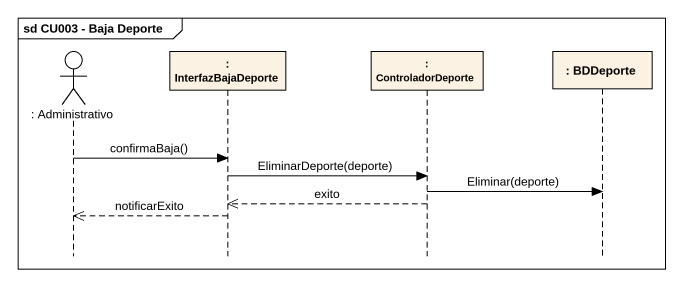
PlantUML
@startuml
mainframe sd CU003 - Baja Deporte
hide footbox
actor ": Administrativo" as Administrativo
participant ": InterfazBajaDeporte" as InterfazBajaDeporte
participant ": ControladorDeporte" as ControladorDeporte
participant ": BDDeporte" as BDDeporte

Administrativo -> InterfazBajaDeporte : confirmaBaja()
InterfazBajaDeporte -> ControladorDeporte : EliminarDeporte(deporte)
ControladorDeporte -> BDDeporte : Eliminar(deporte)
ControladorDeporte -->> InterfazBajaDeporte : exito
InterfazBajaDeporte -->> Administrativo : notificarExito
@enduml
